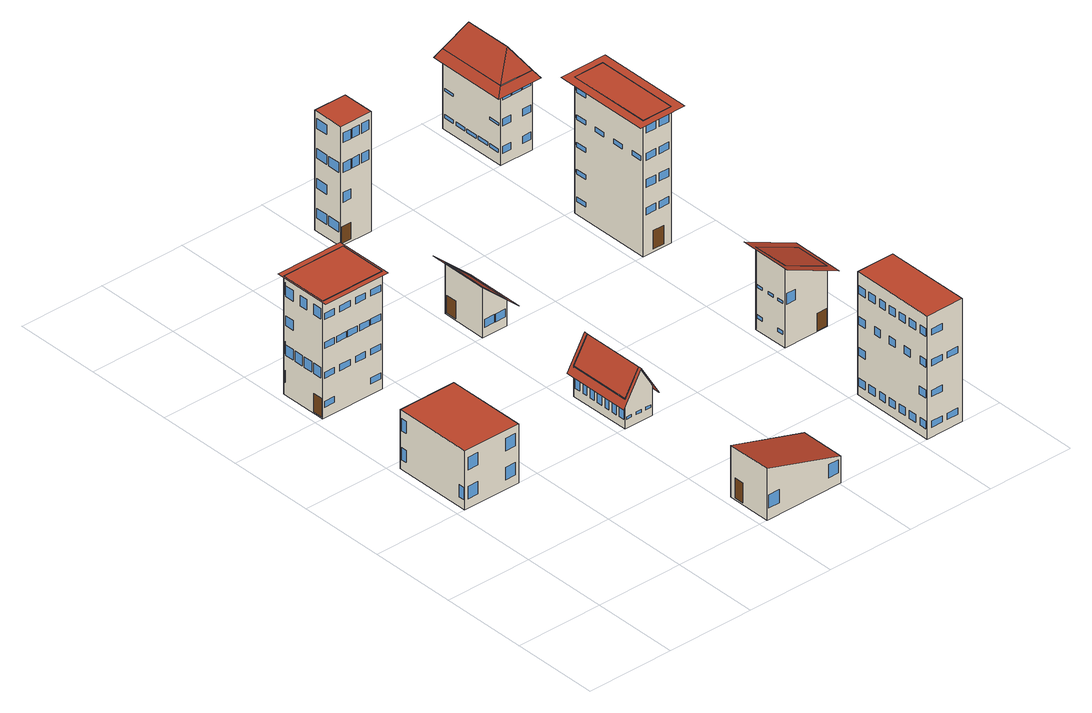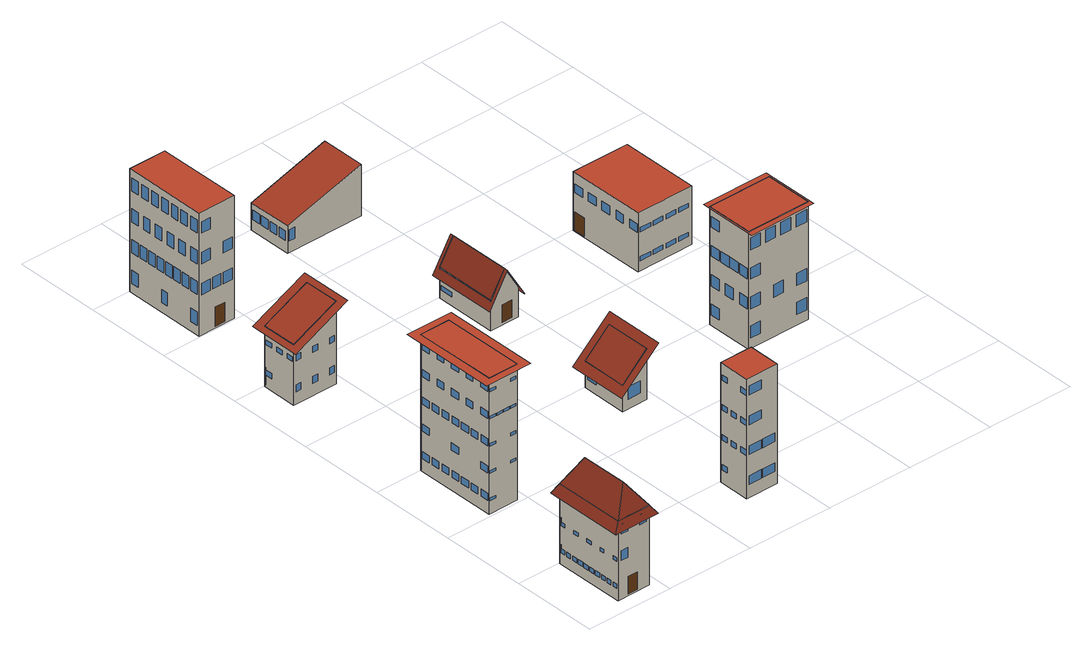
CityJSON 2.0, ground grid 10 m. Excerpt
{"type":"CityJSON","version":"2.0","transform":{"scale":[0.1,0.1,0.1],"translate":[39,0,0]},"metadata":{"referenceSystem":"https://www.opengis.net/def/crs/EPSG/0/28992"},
"CityObjects":{
"building1":{"type":"Building","attributes":{"dateOfConstruction":"1947-01-01","function":"Residential","roofType":"Flat","storeysAboveGround":2},"geometry":[{"type":"MultiSurface","lod":"3","boundaries":[[[0,1,2,3]],[[4,5,6,7]],[[0,3,5,4],[8,9,10,11],[12,13,14,15],[16,17,18,19],[20,21,22,23]],[[8,11,10,9]],[[12,15,14,13]],[[16,19,18,17]],[[20,23,22,21]],[[3,2,6,5],[24,25,26,27],[28,29,30,31],[32,33,34,35],[36,37,38,39],[40,41,42,43],[44,45,46,47]],[[24,27,26,25]],[[28,31,30,29]],[[32,35,34,33]],[[36,39,38,37]],[[40,43,42,41]],[[44,47,46,45]],[[2,1,7,6],[48,49,50,51],[52,53,54,55],[56,57,58,59],[60,61,62,63],[64,65,66,67],[68,69,70,71],[72,73,74,75],[76,77,78,79]],[[48,51,50,49]],[[52,55,54,53]],[[56,59,58,57]],[[60,63,62,61]],[[64,67,66,65]],[[68,71,70,69]],[[72,75,74,73]],[[76,79,78,77]],[[1,0,4,7],[80,81,82,83],[84,85,86,87],[88,89,90,91]],[[80,83,82,81]],[[84,87,86,85]],[[88,91,90,89]]],"semantics":{"surfaces":[{"type":"GroundSurface"},{"type":"RoofSurface"},{"type":"WallSurface"},{"type":"Window"},{"type":"Door"}],"values":[0,1,2,3,3,3,3,2,4,3,3,3,3,3,2,3,3,3,3,3,3,3,3,2,3,3,3]}}]},
"building2":{"type":"Building","attributes":{"dateOfConstruction":"1982-01-01","function":"Residential","roofType":"Flat","storeysAboveGround":4},"geometry":[{"type":"MultiSurface","lod":"3","boundaries":[[[92,93,94,95]],[[96,97,98,99]],[[92,95,97,96],[100,101,102,103],[104,105,106,107],[108,109,110,111],[112,113,114,115],[116,117,118,119],[120,121,122,123],[124,125,126,127],[128,129,130,131],[132,133,134,135],[136,137,138,139],[140,141,142,143],[144,145,146,147],[148,149,150,151],[152,153,154,155],[156,157,158,159]],[[100,103,102,101]],[[104,107,106,105]],[[108,111,110,109]],[[112,115,114,113]],[[116,119,118,117]],[[120,123,122,121]],[[124,127,126,125]],[[128,131,130,129]],[[132,135,134,133]],[[136,139,138,137]],[[140,143,142,141]],[[144,147,146,145]],[[148,151,150,149]],[[152,155,154,153]],[[156,159,158,157]],[[95,94,98,97],[160,161,162,163],[164,165,166,167],[168,169,170,171],[172,173,174,175],[176,177,178,179],[180,181,182,183],[184,185,186,187],[188,189,190,191],[192,193,194,195]],[[160,163,162,161]],[[164,167,166,165]],[[168,171,170,169]],[[172,175,174,173]],[[176,179,178,177]],[[180,183,182,181]],[[184,187,186,185]],[[188,191,190,189]],[[192,195,194,193]],[[94,93,99,98],[196,197,198,199],[200,201,202,203],[204,205,206,207],[208,209,210,211],[212,213,214,215],[216,217,218,219],[220,221,222,223],[224,225,226,227],[228,229,230,231],[232,233,234,235]],[[196,199,198,197]],[[200,203,202,201]],[[204,207,206,205]],[[208,211,210,209]],[[212,215,214,213]],[[216,219,218,217]],[[220,223,222,221]],[[224,227,226,225]],[[228,231,230,229]],[[232,235,234,233]],[[93,92,96,99],[236,237,238,239],[240,241,242,243],[244,245,246,247],[248,249,250,251],[252,253,254,255],[256,257,258,259],[260,261,262,263],[264,265,266,267],[268,269,270,271]],[[236,239,238,237]],[[240,243,242,241]],[[244,247,246,245]],[[248,251,250,249]],[[252,255,254,253]],[[256,259,258,257]],[[260,263,262,261]],[[264,267,266,265]],[[268,271,270,269]],[[272,273,274,275],[96,99,98,97]]],"semantics":{"surfaces":[{"type":"GroundSurface"},{"type":"RoofSurface"},{"type":"WallSurface"},{"type":"Window"},{"type":"Door"}],"values":[0,1,2,3,3,3,3,3,3,3,3,3,3,3,3,3,3,3,2,3,3,3,3,3,3,3,3,3,2,3,3,3,3,3,3,3,3,3,3,2,4,3,3,3,3,3,3,3,3,1]}}]},
"building3":{"type":"Building","attributes":{"dateOfConstruction":"1976-01-01","function":"Residential","roofType":"Shed","storeysAboveGround":1},"geometry":[{"type":"MultiSurface","lod":"3","boundaries":[[[276,277,278,279]],[[280,281,282,283]],[[281,276,279,282],[284,285,286,287],[288,289,290,291]],[[284,287,286,285]],[[288,291,290,289]],[[279,278,283,282],[292,293,294,295],[296,297,298,299],[300,301,302,303],[304,305,306,307]],[[292,295,294,293]],[[296,299,298,297]],[[300,303,302,301]],[[304,307,306,305]],[[283,278,277,280],[308,309,310,311]],[[308,311,310,309]],[[280,277,276,281],[312,313,314,315]],[[312,315,314,313]]],"semantics":{"surfaces":[{"type":"GroundSurface"},{"type":"RoofSurface"},{"type":"WallSurface"},{"type":"Window"},{"type":"Door"}],"values":[0,1,2,3,3,2,3,3,3,3,2,3,2,4]}}]},
"building4":{"type":"Building","attributes":{"dateOfConstruction":"1974-01-01","function":"Residential","roofType":"Gabled","storeysAboveGround":1},"geometry":[{"type":"MultiSurface","lod":"3","boundaries":[[[316,317,318,319]],[[320,321,322,323]],[[321,320,324,325]],[[323,316,319,324,320],[326,327,328,329],[330,331,332,333],[334,335,336,337]],[[326,329,328,327]],[[330,333,332,331]],[[334,337,336,335]],[[319,318,325,324],[338,339,340,341]],[[338,341,340,339]],[[325,318,317,322,321],[342,343,344,345]],[[342,345,344,343]],[[322,317,316,323],[346,347,348,349],[350,351,352,353],[354,355,356,357],[358,359,360,361],[362,363,364,365],[366,367,368,369],[370,371,372,373]],[[346,349,348,347]],[[350,353,352,351]],[[354,357,356,355]],[[358,361,360,359]],[[362,365,364,363]],[[366,369,368,367]],[[370,373,372,371]],[[320,374,375,376,377,321,325,324]],[[321,377,378,379,374,320,323,322]]],"semantics":{"surfaces":[{"type":"GroundSurface"},{"type":"RoofSurface"},{"type":"WallSurface"},{"type":"Window"},{"type":"Door"}],"values":[0,1,1,2,3,3,3,2,3,2,4,2,3,3,3,3,3,3,3,1,1]}}]},
"building5":{"type":"Building","attributes":{"dateOfConstruction":"1972-01-01","function":"Residential","roofType":"Shed","storeysAboveGround":1},"geometry":[{"type":"MultiSurface","lod":"3","boundaries":[[[380,381,382,383]],[[384,385,386,387]],[[385,380,383,386],[388,389,390,391],[392,393,394,395]],[[388,391,390,389]],[[392,395,394,393]],[[383,382,387,386],[396,397,398,399]],[[396,399,398,397]],[[387,382,381,384],[400,401,402,403]],[[400,403,402,401]],[[384,381,380,385],[404,405,406,407]],[[404,407,406,405]],[[408,409,410,411],[385,384,387,386]]],"semantics":{"surfaces":[{"type":"GroundSurface"},{"type":"RoofSurface"},{"type":"WallSurface"},{"type":"Window"},{"type":"Door"}],"values":[0,1,2,3,3,2,3,2,3,2,4,1]}}]},
"building6":{"type":"Building","attributes":{"dateOfConstruction":"1966-01-01","function":"Residential","roofType":"Flat","storeysAboveGround":4},"geometry":[{"type":"MultiSurface","lod":"3","boundaries":[[[412,413,414,415]],[[416,417,418,419]],[[412,415,417,416],[420,421,422,423],[424,425,426,427],[428,429,430,431],[432,433,434,435],[436,437,438,439],[440,441,442,443],[444,445,446,447],[448,449,450,451]],[[420,423,422,421]],[[424,427,426,425]],[[428,431,430,429]],[[432,435,434,433]],[[436,439,438,437]],[[440,443,442,441]],[[444,447,446,445]],[[448,451,450,449]],[[415,414,418,417],[452,453,454,455],[456,457,458,459],[460,461,462,463],[464,465,466,467],[468,469,470,471],[472,473,474,475],[476,477,478,479],[480,481,482,483],[484,485,486,487]],[[452,455,454,453]],[[456,459,458,457]],[[460,463,462,461]],[[464,467,466,465]],[[468,471,470,469]],[[472,475,474,473]],[[476,479,478,477]],[[480,483,482,481]],[[484,487,486,485]],[[414,413,419,418],[488,489,490,491],[492,493,494,495],[496,497,498,499],[500,501,502,503],[504,505,506,507],[508,509,510,511]],[[488,491,490,489]],[[492,495,494,493]],[[496,499,498,497]],[[500,503,502,501]],[[504,507,506,505]],[[508,511,510,509]],[[413,412,416,419],[512,513,514,515],[516,517,518,519],[520,521,522,523],[524,525,526,527],[528,529,530,531],[532,533,534,535]],[[512,515,514,513]],[[516,519,518,517]],[[520,523,522,521]],[[524,527,526,525]],[[528,531,530,529]],[[532,535,534,533]]],"semantics":{"surfaces":[{"type":"GroundSurface"},{"type":"RoofSurface"},{"type":"WallSurface"},{"type":"Door"},{"type":"Window"}],"values":[0,1,2,3,4,4,4,4,4,4,4,2,4,4,4,4,4,4,4,4,4,2,4,4,4,4,4,4,2,4,4,4,4,4,4]}}]},
"building7":{"type":"Building","attributes":{"dateOfConstruction":"1998-01-01","function":"Residential","roofType":"Flat","storeysAboveGround":4},"geometry":[{"type":"MultiSurface","lod":"3","boundaries":[[[536,537,538,539]],[[540,541,542,543]],[[536,539,541,540],[544,545,546,547],[548,549,550,551],[552,553,554,555],[556,557,558,559],[560,561,562,563],[564,565,566,567]],[[544,547,546,545]],[[548,551,550,549]],[[552,555,554,553]],[[556,559,558,557]],[[560,563,562,561]],[[564,567,566,565]],[[539,538,542,541],[568,569,570,571],[572,573,574,575],[576,577,578,579],[580,581,582,583],[584,585,586,587],[588,589,590,591],[592,593,594,595],[596,597,598,599],[600,601,602,603],[604,605,606,607],[608,609,610,611],[612,613,614,615],[616,617,618,619],[620,621,622,623],[624,625,626,627],[628,629,630,631],[632,633,634,635],[636,637,638,639],[640,641,642,643],[644,645,646,647],[648,649,650,651],[652,653,654,655],[656,657,658,659],[660,661,662,663]],[[568,571,570,569]],[[572,575,574,573]],[[576,579,578,577]],[[580,583,582,581]],[[584,587,586,585]],[[588,591,590,589]],[[592,595,594,593]],[[596,599,598,597]],[[600,603,602,601]],[[604,607,606,605]],[[608,611,610,609]],[[612,615,614,613]],[[616,619,618,617]],[[620,623,622,621]],[[624,627,626,625]],[[628,631,630,629]],[[632,635,634,633]],[[636,639,638,637]],[[640,643,642,641]],[[644,647,646,645]],[[648,651,650,649]],[[652,655,654,653]],[[656,659,658,657]],[[660,663,662,661]],[[538,537,543,542],[664,665,666,667],[668,669,670,671],[672,673,674,675],[676,677,678,679],[680,681,682,683],[684,685,686,687],[688,689,690,691]],[[664,667,666,665]],[[668,671,670,669]],[[672,675,674,673]],[[676,679,678,677]],[[680,683,682,681]],[[684,687,686,685]],[[688,691,690,689]],[[537,536,540,543],[692,693,694,695],[696,697,698,699],[700,701,702,703],[704,705,706,707],[708,709,710,711],[712,713,714,715],[716,717,718,719],[720,721,722,723],[724,725,726,727],[728,729,730,731],[732,733,734,735],[736,737,738,739],[740,741,742,743],[744,745,746,747],[748,749,750,751],[752,753,754,755],[756,757,758,759],[760,761,762,763],[764,765,766,767],[768,769,770,771],[772,773,774,775]],[[692,695,694,693]],[[696,699,698,697]],[[700,703,702,701]],[[704,707,706,705]],[[708,711,710,709]],[[712,715,714,713]],[[716,719,718,717]],[[720,723,722,721]],[[724,727,726,725]],[[728,731,730,729]],[[732,735,734,733]],[[736,739,738,737]],[[740,743,742,741]],[[744,747,746,745]],[[748,751,750,749]],[[752,755,754,753]],[[756,759,758,757]],[[760,763,762,761]],[[764,767,766,765]],[[768,771,770,769]],[[772,775,774,773]]],"semantics":{"surfaces":[{"type":"GroundSurface"},{"type":"RoofSurface"},{"type":"WallSurface"},{"type":"Window"},{"type":"Door"}],"values":[0,1,2,3,3,3,3,3,3,2,3,3,3,3,3,3,3,3,3,3,3,3,3,3,3,3,3,3,3,3,3,3,3,3,2,4,3,3,3,3,3,3,2,3,3,3,3,3,3,3,3,3,3,3,3,3,3,3,3,3,3,3,3,3]}}]},
"building8":{"type":"Building","attributes":{"dateOfConstruction":"1952-01-01","function":"Industrial","roofType":"Shed","storeysAboveGround":2},"geometry":[{"type":"MultiSurface","lod":"3","boundaries":[[[776,777,778,779]],[[780,781,782,783]],[[781,776,779,782],[784,785,786,787],[788,789,790,791]],[[784,787,786,785]],[[788,791,790,789]],[[779,778,783,782],[792,793,794,795],[796,797,798,799],[800,801,802,803],[804,805,806,807]],[[792,795,794,793]],[[796,799,798,797]],[[800,803,802,801]],[[804,807,806,805]],[[783,778,777,780],[808,809,810,811],[812,813,814,815],[816,817,818,819],[820,821,822,823],[824,825,826,827],[828,829,830,831]],[[808,811,810,809]],[[812,815,814,813]],[[816,819,818,817]],[[820,823,822,821]],[[824,827,826,825]],[[828,831,830,829]],[[780,777,776,781],[832,833,834,835],[836,837,838,839],[840,841,842,843],[844,845,846,847],[848,849,850,851]],[[832,835,834,833]],[[836,839,838,837]],[[840,843,842,841]],[[844,847,846,845]],[[848,851,850,849]],[[852,853,854,855],[781,780,783,782]]],"semantics":{"surfaces":[{"type":"GroundSurface"},{"type":"RoofSurface"},{"type":"WallSurface"},{"type":"Door"},{"type":"Window"}],"values":[0,1,2,3,4,2,4,4,4,4,2,4,4,4,4,4,4,2,4,4,4,4,4,1]}}]},
"building9":{"type":"Building","attributes":{"dateOfConstruction":"1966-01-01","function":"Industrial","roofType":"Flat","storeysAboveGround":5},"geometry":[{"type":"MultiSurface","lod":"3","boundaries":[[[856,857,858,859]],[[860,861,862,863]],[[856,859,861,860],[864,865,866,867],[868,869,870,871],[872,873,874,875],[876,877,878,879],[880,881,882,883],[884,885,886,887],[888,889,890,891],[892,893,894,895],[896,897,898,899]],[[864,867,866,865]],[[868,871,870,869]],[[872,875,874,873]],[[876,879,878,877]],[[880,883,882,881]],[[884,887,886,885]],[[888,891,890,889]],[[892,895,894,893]],[[896,899,898,897]],[[859,858,862,861],[900,901,902,903],[904,905,906,907],[908,909,910,911],[912,913,914,915],[916,917,918,919],[920,921,922,923],[924,925,926,927],[928,929,930,931],[932,933,934,935],[936,937,938,939],[940,941,942,943],[944,945,946,947],[948,949,950,951],[952,953,954,955],[956,957,958,959],[960,961,962,963],[964,965,966,967],[968,969,970,971],[972,973,974,975],[976,977,978,979],[980,981,982,983],[984,985,986,987],[988,989,990,991],[992,993,994,995],[996,997,998,999],[1000,1001,1002,1003],[1004,1005,1006,1007]],[[900,903,902,901]],[[904,907,906,905]],[[908,911,910,909]],[[912,915,914,913]],[[916,919,918,917]],[[920,923,922,921]],[[924,927,926,925]],[[928,931,930,929]],[[932,935,934,933]],[[936,939,938,937]],[[940,943,942,941]],[[944,947,946,945]],[[948,951,950,949]],[[952,955,954,953]],[[956,959,958,957]],[[960,963,962,961]],[[964,967,966,965]],[[968,971,970,969]],[[972,975,974,973]],[[976,979,978,977]],[[980,983,982,981]],[[984,987,986,985]],[[988,991,990,989]],[[992,995,994,993]],[[996,999,998,997]],[[1000,1003,1002,1001]],[[1004,1007,1006,1005]],[[858,857,863,862],[1008,1009,1010,1011],[1012,1013,1014,1015],[1016,1017,1018,1019],[1020,1021,1022,1023],[1024,1025,1026,1027],[1028,1029,1030,1031],[1032,1033,1034,1035],[1036,1037,1038,1039],[1040,1041,1042,1043],[1044,1045,1046,1047],[1048,1049,1050,1051]],[[1008,1011,1010,1009]],[[1012,1015,1014,1013]],[[1016,1019,1018,1017]],[[1020,1023,1022,1021]],[[1024,1027,1026,1025]],[[1028,1031,1030,1029]],[[1032,1035,1034,1033]],[[1036,1039,1038,1037]],[[1040,1043,1042,1041]],[[1044,1047,1046,1045]],[[1048,1051,1050,1049]],[[857,856,860,863],[1052,1053,1054,1055],[1056,1057,1058,1059],[1060,1061,1062,1063],[1064,1065,1066,1067],[1068,1069,1070,1071],[1072,1073,1074,1075],[1076,1077,1078,1079],[1080,1081,1082,1083]],[[1052,1055,1054,1053]],[[1056,1059,1058,1057]],[[1060,1063,1062,1061]],[[1064,1067,1066,1065]],[[1068,1071,1070,1069]],[[1072,1075,1074,1073]],[[1076,1079,1078,1077]],[[1080,1083,1082,1081]],[[1084,1085,1086,1087],[860,863,862,861]]],"semantics":{"surfaces":[{"type":"GroundSurface"},{"type":"RoofSurface"},{"type":"WallSurface"},{"type":"Door"},{"type":"Window"}],"values":[0,1,2,3,4,4,4,4,4,4,4,4,2,4,4,4,4,4,4,4,4,4,4,4,4,4,4,4,4,4,4,4,4,4,4,4,4,4,4,4,2,4,4,4,4,4,4,4,4,4,4,4,2,4,4,4,4,4,4,4,4,1]}}]},
"building10":{"type":"Building","attributes":{"dateOfConstruction":"1998-01-01","function":"Industrial","roofType":"Hipped","storeysAboveGround":3},"geometry":[{"type":"MultiSurface","lod":"3","boundaries":[[[1088,1089,1090,1091]],[[1092,1093,1094,1095]],[[1093,1092,1096,1097]],[[1092,1095,1096]],[[1093,1097,1094]],[[1088,1091,1096,1095],[1098,1099,1100,1101],[1102,1103,1104,1105],[1106,1107,1108,1109],[1110,1111,1112,1113],[1114,1115,1116,1117],[1118,1119,1120,1121],[1122,1123,1124,1125]],[[1098,1101,1100,1099]],[[1102,1105,1104,1103]],[[1106,1109,1108,1107]],[[1110,1113,1112,1111]],[[1114,1117,1116,1115]],[[1118,1121,1120,1119]],[[1122,1125,1124,1123]],[[1091,1090,1097,1096],[1126,1127,1128,1129],[1130,1131,1132,1133],[1134,1135,1136,1137],[1138,1139,1140,1141],[1142,1143,1144,1145],[1146,1147,1148,1149],[1150,1151,1152,1153],[1154,1155,1156,1157],[1158,1159,1160,1161],[1162,1163,1164,1165],[1166,1167,1168,1169],[1170,1171,1172,1173],[1174,1175,1176,1177],[1178,1179,1180,1181],[1182,1183,1184,1185],[1186,1187,1188,1189],[1190,1191,1192,1193],[1194,1195,1196,1197],[1198,1199,1200,1201],[1202,1203,1204,1205]],[[1126,1129,1128,1127]],[[1130,1133,1132,1131]],[[1134,1137,1136,1135]],[[1138,1141,1140,1139]],[[1142,1145,1144,1143]],[[1146,1149,1148,1147]],[[1150,1153,1152,1151]],[[1154,1157,1156,1155]],[[1158,1161,1160,1159]],[[1162,1165,1164,1163]],[[1166,1169,1168,1167]],[[1170,1173,1172,1171]],[[1174,1177,1176,1175]],[[1178,1181,1180,1179]],[[1182,1185,1184,1183]],[[1186,1189,1188,1187]],[[1190,1193,1192,1191]],[[1194,1197,1196,1195]],[[1198,1201,1200,1199]],[[1202,1205,1204,1203]],[[1090,1089,1094,1097],[1206,1207,1208,1209],[1210,1211,1212,1213],[1214,1215,1216,1217],[1218,1219,1220,1221]],[[1206,1209,1208,1207]],[[1210,1213,1212,1211]],[[1214,1217,1216,1215]],[[1218,1221,1220,1219]],[[1089,1088,1095,1094],[1222,1223,1224,1225],[1226,1227,1228,1229],[1230,1231,1232,1233],[1234,1235,1236,1237],[1238,1239,1240,1241],[1242,1243,1244,1245],[1246,1247,1248,1249],[1250,1251,1252,1253],[1254,1255,1256,1257],[1258,1259,1260,1261]],[[1222,1225,1224,1223]],[[1226,1229,1228,1227]],[[1230,1233,1232,1231]],[[1234,1237,1236,1235]],[[1238,1241,1240,1239]],[[1242,1245,1244,1243]],[[1246,1249,1248,1247]],[[1250,1253,1252,1251]],[[1254,1257,1256,1255]],[[1258,1261,1260,1259]],[[1262,1263,1096,1095]],[[1263,1264,1097,1096]],[[1265,1094,1097,1264]],[[1262,1095,1094,1265]]],"semantics":{"surfaces":[{"type":"GroundSurface"},{"type":"RoofSurface"},{"type":"WallSurface"},{"type":"Window"},{"type":"Door"}],"values":[0,1,1,1,1,2,3,3,3,3,3,3,3,2,3,3,3,3,3,3,3,3,3,3,3,3,3,3,3,3,3,3,3,3,2,4,3,3,3,2,3,3,3,3,3,3,3,3,3,3,1,1,1,1]}}]}
},
"vertices":[
[10,200,0],[10,291,0],[77,291,0],[77,200,0],[10,200,67],[77,200,67],[77,291,67],[10,291,67],[14,200,11],[14,200,25],[26,200,25],[26,200,11],[61,200,11],[61,200,25],[73,200,25],[73,200,11],[14,200,44],[14,200,58],[26,200,58],[26,200,44],[61,200,44],[61,200,58],[73,200,58],[73,200,44],[77,202,1],[77,202,22],[77,215,22],[77,215,1],[77,202,44],[77,202,54],[77,213,54],[77,213,44],[77,221,44],[77,221,54],[77,232,54],[77,232,44],[77,240,44],[77,240,54],[77,251,54],[77,251,44],[77,260,44],[77,260,54],[77,270,54],[77,270,44],[77,279,44],[77,279,54],[77,290,54],[77,290,44],[74,291,11],[74,291,16],[61,291,16],[61,291,11],[58,291,11],[58,291,16],[46,291,16],[46,291,11],[42,291,11],[42,291,16],[30,291,16],[30,291,11],[26,291,11],[26,291,16],[14,291,16],[14,291,11],[74,291,44],[74,291,49],[61,291,49],[61,291,44],[58,291,44],[58,291,49],[46,291,49],[46,291,44],[42,291,44],[42,291,49],[30,291,49],[30,291,44],[26,291,44],[26,291,49],[14,291,49],[14,291,44],[10,289,11],[10,289,25],[10,283,25],[10,283,11],[10,208,11],[10,208,25],[10,202,25],[10,202,11],[10,289,44],[10,289,58],[10,283,58],[10,283,44],
[10,400,0],[10,455,0],[84,455,0],[84,400,0],[10,400,134],[84,400,134],[84,455,134],[10,455,134],[12,400,12],[12,400,19],[24,400,19],[24,400,12],[70,400,12],[70,400,19],[82,400,19],[82,400,12],[12,400,45],[12,400,52],[24,400,52],[24,400,45],[31,400,45],[31,400,52],[44,400,52],[44,400,45],[51,400,45],[51,400,52],[63,400,52],[63,400,45],[70,400,45],[70,400,52],[82,400,52],[82,400,45],[12,400,79],[12,400,86],[24,400,86],[24,400,79],[27,400,79],[27,400,86],[39,400,86],[39,400,79],[41,400,79],[41,400,86],[53,400,86],[53,400,79],[56,400,79],[56,400,86],[68,400,86],[68,400,79],[70,400,79],[70,400,86],[82,400,86],[82,400,79],[12,400,112],[12,400,119],[24,400,119],[24,400,112],[31,400,112],[31,400,119],[44,400,119],[44,400,112],[51,400,112],[51,400,119],[63,400,119],[63,400,112],[70,400,112],[70,400,119],[82,400,119],[82,400,112],[84,402,12],[84,402,24],[84,413,24],[84,413,12],[84,402,45],[84,402,58],[84,413,58],[84,413,45],[84,422,45],[84,422,58],[84,433,58],[84,433,45],[84,442,45],[84,442,58],[84,453,58],[84,453,45],[84,402,79],[84,402,91],[84,413,91],[84,413,79],[84,415,79],[84,415,91],[84,427,91],[84,427,79],[84,428,79],[84,428,91],[84,440,91],[84,440,79],[84,442,79],[84,442,91],[84,453,91],[84,453,79],[84,402,112],[84,402,124],[84,413,124],[84,413,112],[82,455,12],[82,455,26],[70,455,26],[70,455,12],[24,455,12],[24,455,26],[12,455,26],[12,455,12],[82,455,45],[82,455,59],[70,455,59],[70,455,45],[53,455,45],[53,455,59],[41,455,59],[41,455,45],[24,455,45],[24,455,59],[12,455,59],[12,455,45],[82,455,79],[82,455,92],[70,455,92],[70,455,79],[82,455,112],[82,455,126],[70,455,126],[70,455,112],[63,455,112],[63,455,126],[51,455,126],[51,455,112],[44,455,112],[44,455,126],[32,455,126],[32,455,112],[25,455,112],[25,455,126],[12,455,126],[12,455,112],[10,413,1],[10,413,22],[10,402,22],[10,402,1],[10,452,45],[10,452,57],[10,442,57],[10,442,45],[10,439,45],[10,439,57],[10,429,57],[10,429,45],[10,426,45],[10,426,57],[10,416,57],[10,416,45],[10,413,45],[10,413,57],[10,403,57],[10,403,45],[10,452,79],[10,452,90],[10,442,90],[10,442,79],[10,452,112],[10,452,124],[10,442,124],[10,442,112],[10,432,112],[10,432,124],[10,423,124],[10,423,112],[10,413,112],[10,413,124],[10,403,124],[10,403,112],[8,394,134],[86,394,134],[86,461,134],[8,461,134],
[210,0,0],[210,51,0],[302,51,0],[302,0,0],[210,51,59],[210,0,59],[302,0,31],[302,51,31],[212,0,13],[212,0,28],[225,0,28],[225,0,13],[287,0,13],[287,0,28],[299,0,28],[299,0,13],[302,2,13],[302,2,24],[302,12,24],[302,12,13],[302,14,13],[302,14,24],[302,24,24],[302,24,13],[302,27,13],[302,27,24],[302,36,24],[302,36,13],[302,39,13],[302,39,24],[302,48,24],[302,48,13],[300,51,13],[300,51,26],[293,51,26],[293,51,13],[210,45,2],[210,45,25],[210,34,25],[210,34,2],
[210,200,0],[210,272,0],[244,272,0],[244,200,0],[227,200,63],[227,272,63],[210,272,35],[210,200,35],[244,200,35],[244,272,35],[212,200,10],[212,200,13],[218,200,13],[218,200,10],[224,200,10],[224,200,13],[230,200,13],[230,200,10],[236,200,10],[236,200,13],[242,200,13],[242,200,10],[244,202,10],[244,202,15],[244,217,15],[244,217,10],[230,272,3],[230,272,23],[218,272,23],[218,272,3],[210,270,10],[210,270,22],[210,264,22],[210,264,10],[210,259,10],[210,259,22],[210,254,22],[210,254,10],[210,249,10],[210,249,22],[210,243,22],[210,243,10],[210,239,10],[210,239,22],[210,233,22],[210,233,10],[210,228,10],[210,228,22],[210,223,22],[210,223,10],[210,218,10],[210,218,22],[210,212,22],[210,212,10],[210,208,10],[210,208,22],[210,202,22],[210,202,10],[227,196,63],[249,196,26],[249,276,26],[227,276,63],[205,276,26],[205,196,26],
[210,400,0],[210,453,0],[240,453,0],[240,400,0],[210,453,58],[210,400,58],[240,400,30],[240,453,30],[212,400,11],[212,400,20],[224,400,20],[224,400,11],[226,400,11],[226,400,20],[238,400,20],[238,400,11],[240,404,11],[240,404,15],[240,416,15],[240,416,11],[233,453,11],[233,453,25],[218,453,25],[218,453,11],[210,451,2],[210,451,22],[210,438,22],[210,438,2],[202,392,65],[248,392,23],[248,461,23],[202,461,65],
[210,600,0],[210,637,0],[248,637,0],[248,600,0],[210,600,136],[248,600,136],[248,637,136],[210,637,136],[211,600,3],[211,600,22],[222,600,22],[222,600,3],[213,600,49],[213,600,60],[222,600,60],[222,600,49],[213,600,83],[213,600,94],[222,600,94],[222,600,83],[224,600,83],[224,600,94],[233,600,94],[233,600,83],[236,600,83],[236,600,94],[245,600,94],[245,600,83],[213,600,117],[213,600,128],[222,600,128],[222,600,117],[224,600,117],[224,600,128],[233,600,128],[233,600,117],[236,600,117],[236,600,128],[245,600,128],[245,600,117],[248,602,15],[248,602,21],[248,609,21],[248,609,15],[248,602,49],[248,602,55],[248,609,55],[248,609,49],[248,615,49],[248,615,55],[248,622,55],[248,622,49],[248,628,49],[248,628,55],[248,636,55],[248,636,49],[248,602,83],[248,602,89],[248,609,89],[248,609,83],[248,615,83],[248,615,89],[248,622,89],[248,622,83],[248,628,83],[248,628,89],[248,636,89],[248,636,83],[248,602,117],[248,602,123],[248,609,123],[248,609,117],[248,628,117],[248,628,123],[248,636,123],[248,636,117],[245,637,15],[245,637,25],[230,637,25],[230,637,15],[228,637,15],[228,637,25],[213,637,25],[213,637,15],[245,637,49],[245,637,59],[230,637,59],[230,637,49],[228,637,49],[228,637,59],[213,637,59],[213,637,49],[245,637,83],[245,637,93],[230,637,93],[230,637,83],[245,637,117],[245,637,127],[230,637,127],[230,637,117],[210,634,15],[210,634,26],[210,620,26],[210,620,15],[210,617,15],[210,617,26],[210,603,26],[210,603,15],[210,634,49],[210,634,60],[210,620,60],[210,620,49],[210,634,83],[210,634,94],[210,620,94],[210,620,83],[210,617,83],[210,617,94],[210,603,94],[210,603,83],[210,634,117],[210,634,128],[210,620,128],[210,620,117],
[410,0,0],[410,98,0],[454,98,0],[454,0,0],[410,0,140],[454,0,140],[454,98,140],[410,98,140],[416,0,11],[416,0,18],[429,0,18],[429,0,11],[435,0,11],[435,0,18],[448,0,18],[448,0,11],[416,0,46],[416,0,53],[429,0,53],[429,0,46],[416,0,81],[416,0,88],[429,0,88],[429,0,81],[435,0,81],[435,0,88],[448,0,88],[448,0,81],[416,0,116],[416,0,123],[429,0,123],[429,0,116],[454,3,11],[454,3,26],[454,12,26],[454,12,11],[454,45,11],[454,45,26],[454,53,26],[454,53,11],[454,86,11],[454,86,26],[454,95,26],[454,95,11],[454,3,46],[454,3,61],[454,12,61],[454,12,46],[454,15,46],[454,15,61],[454,24,61],[454,24,46],[454,27,46],[454,27,61],[454,36,61],[454,36,46],[454,39,46],[454,39,61],[454,48,61],[454,48,46],[454,51,46],[454,51,61],[454,60,61],[454,60,46],[454,62,46],[454,62,61],[454,71,61],[454,71,46],[454,74,46],[454,74,61],[454,83,61],[454,83,46],[454,86,46],[454,86,61],[454,95,61],[454,95,46],[454,3,81],[454,3,96],[454,12,96],[454,12,81],[454,20,81],[454,20,96],[454,28,96],[454,28,81],[454,36,81],[454,36,96],[454,45,96],[454,45,81],[454,53,81],[454,53,96],[454,62,96],[454,62,81],[454,69,81],[454,69,96],[454,78,96],[454,78,81],[454,86,81],[454,86,96],[454,95,96],[454,95,81],[454,3,116],[454,3,131],[454,12,131],[454,12,116],[454,17,116],[454,17,131],[454,26,131],[454,26,116],[454,31,116],[454,31,131],[454,40,131],[454,40,116],[454,45,116],[454,45,131],[454,54,131],[454,54,116],[454,59,116],[454,59,131],[454,68,131],[454,68,116],[454,72,116],[454,72,131],[454,81,131],[454,81,116],[454,86,116],[454,86,131],[454,95,131],[454,95,116],[434,98,2],[434,98,24],[422,98,24],[422,98,2],[451,98,46],[451,98,59],[440,98,59],[440,98,46],[437,98,46],[437,98,59],[427,98,59],[427,98,46],[424,98,46],[424,98,59],[413,98,59],[413,98,46],[451,98,81],[451,98,94],[440,98,94],[440,98,81],[424,98,81],[424,98,94],[413,98,94],[413,98,81],[451,98,116],[451,98,129],[440,98,129],[440,98,116],[410,96,11],[410,96,20],[410,87,20],[410,87,11],[410,82,11],[410,82,20],[410,73,20],[410,73,11],[410,67,11],[410,67,20],[410,59,20],[410,59,11],[410,53,11],[410,53,20],[410,45,20],[410,45,11],[410,39,11],[410,39,20],[410,31,20],[410,31,11],[410,25,11],[410,25,20],[410,16,20],[410,16,11],[410,10,11],[410,10,20],[410,2,20],[410,2,11],[410,96,46],[410,96,55],[410,87,55],[410,87,46],[410,11,46],[410,11,55],[410,2,55],[410,2,46],[410,96,81],[410,96,90],[410,87,90],[410,87,81],[410,74,81],[410,74,90],[410,66,90],[410,66,81],[410,53,81],[410,53,90],[410,45,90],[410,45,81],[410,32,81],[410,32,90],[410,24,90],[410,24,81],[410,10,81],[410,10,90],[410,2,90],[410,2,81],[410,96,116],[410,96,125],[410,87,125],[410,87,116],[410,82,116],[410,82,125],[410,73,125],[410,73,116],[410,67,116],[410,67,125],[410,59,125],[410,59,116],[410,53,116],[410,53,125],[410,45,125],[410,45,116],[410,39,116],[410,39,125],[410,31,125],[410,31,116],[410,25,116],[410,25,125],[410,16,125],[410,16,116],[410,10,116],[410,10,125],[410,2,125],[410,2,116],
[410,200,0],[410,241,0],[463,241,0],[463,200,0],[410,241,94],[410,200,94],[463,200,69],[463,241,69],[450,200,1],[450,200,21],[462,200,21],[462,200,1],[412,200,49],[412,200,61],[423,200,61],[423,200,49],[463,202,14],[463,202,20],[463,210,20],[463,210,14],[463,202,49],[463,202,54],[463,210,54],[463,210,49],[463,217,49],[463,217,54],[463,225,54],[463,225,49],[463,232,49],[463,232,54],[463,239,54],[463,239,49],[460,241,14],[460,241,22],[454,241,22],[454,241,14],[439,241,14],[439,241,22],[433,241,22],[433,241,14],[418,241,14],[418,241,22],[412,241,22],[412,241,14],[460,241,49],[460,241,56],[454,241,56],[454,241,49],[439,241,49],[439,241,56],[433,241,56],[433,241,49],[418,241,49],[418,241,56],[412,241,56],[412,241,49],[410,239,14],[410,239,18],[410,232,18],[410,232,14],[410,210,14],[410,210,18],[410,203,18],[410,203,14],[410,239,49],[410,239,52],[410,232,52],[410,232,49],[410,224,49],[410,224,52],[410,217,52],[410,217,49],[410,210,49],[410,210,52],[410,203,52],[410,203,49],[404,190,97],[469,190,66],[469,251,66],[404,251,97],
[410,400,0],[410,496,0],[445,496,0],[445,400,0],[410,400,155],[445,400,155],[445,496,155],[410,496,155],[423,400,3],[423,400,24],[436,400,24],[436,400,3],[414,400,46],[414,400,54],[426,400,54],[426,400,46],[430,400,46],[430,400,54],[442,400,54],[442,400,46],[414,400,77],[414,400,86],[426,400,86],[426,400,77],[430,400,77],[430,400,86],[442,400,86],[442,400,77],[414,400,108],[414,400,116],[426,400,116],[426,400,108],[430,400,108],[430,400,116],[442,400,116],[442,400,108],[414,400,139],[414,400,148],[426,400,148],[426,400,139],[430,400,139],[430,400,148],[442,400,148],[442,400,139],[445,402,15],[445,402,23],[445,412,23],[445,412,15],[445,416,15],[445,416,23],[445,425,23],[445,425,15],[445,430,15],[445,430,23],[445,439,23],[445,439,15],[445,444,15],[445,444,23],[445,453,23],[445,453,15],[445,457,15],[445,457,23],[445,467,23],[445,467,15],[445,471,15],[445,471,23],[445,480,23],[445,480,15],[445,485,15],[445,485,23],[445,494,23],[445,494,15],[445,402,46],[445,402,54],[445,412,54],[445,412,46],[445,443,46],[445,443,54],[445,453,54],[445,453,46],[445,484,46],[445,484,54],[445,494,54],[445,494,46],[445,402,77],[445,402,85],[445,412,85],[445,412,77],[445,416,77],[445,416,85],[445,425,85],[445,425,77],[445,430,77],[445,430,85],[445,439,85],[445,439,77],[445,444,77],[445,444,85],[445,453,85],[445,453,77],[445,457,77],[445,457,85],[445,467,85],[445,467,77],[445,471,77],[445,471,85],[445,480,85],[445,480,77],[445,485,77],[445,485,85],[445,494,85],[445,494,77],[445,402,108],[445,402,116],[445,412,116],[445,412,108],[445,423,108],[445,423,116],[445,432,116],[445,432,108],[445,443,108],[445,443,116],[445,453,116],[445,453,108],[445,464,108],[445,464,116],[445,473,116],[445,473,108],[445,484,108],[445,484,116],[445,494,116],[445,494,108],[445,402,139],[445,402,147],[445,412,147],[445,412,139],[445,423,139],[445,423,147],[445,432,147],[445,432,139],[445,443,139],[445,443,147],[445,453,147],[445,453,139],[445,464,139],[445,464,147],[445,473,147],[445,473,139],[445,484,139],[445,484,147],[445,494,147],[445,494,139],[444,496,15],[444,496,18],[437,496,18],[437,496,15],[444,496,46],[444,496,49],[437,496,49],[437,496,46],[418,496,46],[418,496,49],[412,496,49],[412,496,46],[444,496,77],[444,496,80],[437,496,80],[437,496,77],[418,496,77],[418,496,80],[412,496,80],[412,496,77],[444,496,108],[444,496,111],[437,496,111],[437,496,108],[435,496,108],[435,496,111],[428,496,111],[428,496,108],[427,496,108],[427,496,111],[420,496,111],[420,496,108],[418,496,108],[418,496,111],[412,496,111],[412,496,108],[444,496,139],[444,496,142],[437,496,142],[437,496,139],[418,496,139],[418,496,142],[412,496,142],[412,496,139],[410,493,15],[410,493,20],[410,481,20],[410,481,15],[410,493,46],[410,493,51],[410,481,51],[410,481,46],[410,493,77],[410,493,82],[410,481,82],[410,481,77],[410,493,108],[410,493,113],[410,481,113],[410,481,108],[410,467,108],[410,467,113],[410,455,113],[410,455,108],[410,441,108],[410,441,113],[410,429,113],[410,429,108],[410,415,108],[410,415,113],[410,403,113],[410,403,108],[410,493,139],[410,493,144],[410,481,144],[410,481,139],[400,392,155],[455,392,155],[455,504,155],[400,504,155],
[410,600,0],[410,682,0],[449,682,0],[449,600,0],[430,614,119],[430,668,119],[410,682,91],[410,600,91],[449,600,91],[449,682,91],[412,600,13],[412,600,21],[422,600,21],[422,600,13],[437,600,13],[437,600,21],[447,600,21],[447,600,13],[412,600,44],[412,600,52],[422,600,52],[422,600,44],[437,600,44],[437,600,52],[447,600,52],[447,600,44],[412,600,74],[412,600,82],[422,600,82],[422,600,74],[424,600,74],[424,600,82],[435,600,82],[435,600,74],[437,600,74],[437,600,82],[447,600,82],[447,600,74],[449,602,13],[449,602,18],[449,607,18],[449,607,13],[449,610,13],[449,610,18],[449,615,18],[449,615,13],[449,618,13],[449,618,18],[449,624,18],[449,624,13],[449,626,13],[449,626,18],[449,632,18],[449,632,13],[449,634,13],[449,634,18],[449,640,18],[449,640,13],[449,642,13],[449,642,18],[449,648,18],[449,648,13],[449,650,13],[449,650,18],[449,656,18],[449,656,13],[449,659,13],[449,659,18],[449,664,18],[449,664,13],[449,667,13],[449,667,18],[449,672,18],[449,672,13],[449,675,13],[449,675,18],[449,680,18],[449,680,13],[449,602,44],[449,602,48],[449,607,48],[449,607,44],[449,620,44],[449,620,48],[449,626,48],[449,626,44],[449,638,44],[449,638,48],[449,644,48],[449,644,44],[449,657,44],[449,657,48],[449,662,48],[449,662,44],[449,675,44],[449,675,48],[449,680,48],[449,680,44],[449,602,74],[449,602,78],[449,607,78],[449,607,74],[449,620,74],[449,620,78],[449,626,78],[449,626,74],[449,638,74],[449,638,78],[449,644,78],[449,644,74],[449,657,74],[449,657,78],[449,662,78],[449,662,74],[449,675,74],[449,675,78],[449,680,78],[449,680,74],[436,682,2],[436,682,22],[425,682,22],[425,682,2],[445,682,44],[445,682,55],[437,682,55],[437,682,44],[445,682,74],[445,682,85],[437,682,85],[437,682,74],[422,682,74],[422,682,85],[414,682,85],[414,682,74],[410,679,13],[410,679,17],[410,667,17],[410,667,13],[410,663,13],[410,663,17],[410,651,17],[410,651,13],[410,648,13],[410,648,17],[410,635,17],[410,635,13],[410,632,13],[410,632,17],[410,619,17],[410,619,13],[410,616,13],[410,616,17],[410,604,17],[410,604,13],[410,679,44],[410,679,47],[410,667,47],[410,667,44],[410,616,44],[410,616,47],[410,603,47],[410,603,44],[410,679,74],[410,679,77],[410,667,77],[410,667,74],[410,648,74],[410,648,77],[410,635,77],[410,635,74],[410,616,74],[410,616,77],[410,603,77],[410,603,74],[403,595,81],[456,595,81],[456,687,81],[403,687,81]
]}
